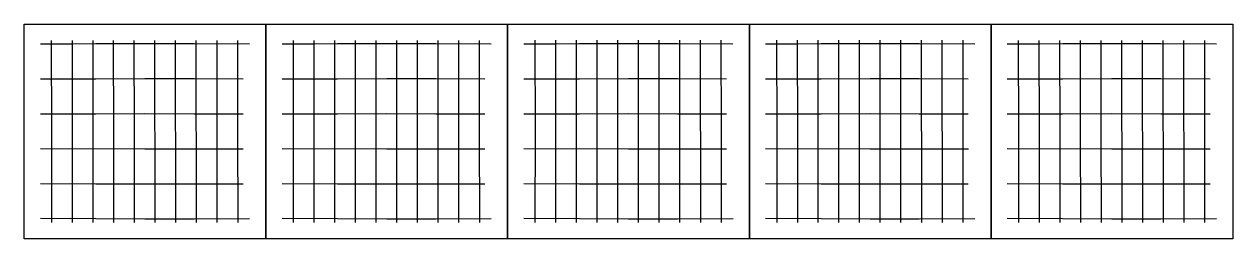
# Model space of a CAD drawing. Header units: millimetres. Extents: x -74 to 665, y -66 to 66.
import ezdxf

# ---------------------------------------------------------------- set-up
doc = ezdxf.new("R2010")
doc.units = ezdxf.units.MM

msp = doc.modelspace()

# ---------------------------------------------------------------- linework, layer by layer
for points in [[(73.93, -65.7), (-73.87, -65.7), (-73.87, 65.7), (73.93, 65.7)], [(221.72, -65.7), (73.93, -65.7), (73.93, 65.7), (221.72, 65.7)], [(369.52, -65.7), (221.72, -65.7), (221.72, 65.7), (369.52, 65.7)], [(517.31, -65.7), (369.52, -65.7), (369.52, 65.7), (517.31, 65.7)], [(665.11, -65.7), (517.31, -65.7), (517.31, 65.7), (665.11, 65.7)]]:
    msp.add_lwpolyline(points, close=True)
at = {"color": 1}
for points in [[(63.91, 53.45), (30, 53.64), (0, 53.67), (-30, 53.59), (-44.19, 53.51), (-63.87, 53.38)], [(-56.96, -55.7), (-56.94, 0), (-57.07, 55.7)], [(-44.33, -55.7), (-44.3, 0), (-44.39, 55.7)], [(-31.71, -55.7), (-31.71, 0), (-31.76, 55.7)], [(-19.1, -55.7), (-19.11, 0), (-19.15, 55.7)], [(-6.46, -55.7), (-6.48, 0), (-6.53, 55.7)], [(6.19, -55.7), (6.1, 55.7)], [(18.84, -55.7), (18.74, 55.7)], [(31.5, -55.7), (31.39, 55.7)], [(44.18, -55.7), (44.05, 55.7)], [(56.9, -55.7), (56.82, 0), (56.77, 55.7)], [(60, 32.04), (30, 32.14), (0, 32.22), (-30, 32.13), (-63.87, 32)], [(60, 10.64), (30, 10.69), (0, 10.73), (-30, 10.71), (-63.87, 10.65)], [(60.03, -10.77), (0, -10.73), (-63.87, -10.71)], [(60, -32.16), (0, -32.2), (-30, -32.14), (-63.87, -32.07)], [(63.93, -53.48), (30, -53.59), (0, -53.58), (-30, -53.46), (-63.87, -53.34)]]:
    msp.add_lwpolyline(points, dxfattribs=at)
for points in [[(211.71, 53.45), (177.8, 53.64), (147.8, 53.67), (117.8, 53.59), (103.61, 53.51), (83.88, 53.38)], [(90.84, -55.7), (90.86, 0), (90.73, 55.75)], [(103.47, -55.7), (103.5, 0), (103.41, 55.75)], [(116.09, -55.7), (116.09, 0), (116.04, 55.75)], [(128.7, -55.7), (128.69, 0), (128.65, 55.75)], [(141.34, -55.7), (141.31, 0), (141.27, 55.75)], [(153.98, -55.7), (153.89, 55.75)], [(166.63, -55.7), (166.54, 55.75)], [(179.29, -55.7), (179.18, 55.75)], [(191.97, -55.7), (191.85, 55.75)], [(204.69, -55.7), (204.62, 0), (204.56, 55.75)], [(359.5, 53.45), (325.59, 53.64), (295.59, 53.67), (265.59, 53.59), (251.4, 53.51), (231.62, 53.38)], [(238.63, -55.7), (238.66, 0), (238.52, 55.8)], [(251.26, -55.7), (251.29, 0), (251.2, 55.8)], [(263.88, -55.7), (263.88, 0), (263.83, 55.8)], [(276.49, -55.7), (276.48, 0), (276.44, 55.8)], [(289.13, -55.7), (289.11, 0), (289.06, 55.8)], [(301.78, -55.7), (301.69, 55.8)], [(314.43, -55.7), (314.33, 55.8)], [(327.09, -55.7), (326.98, 55.8)], [(339.77, -55.7), (339.64, 55.8)], [(352.49, -55.7), (352.41, 0), (352.36, 55.8)], [(507.3, 53.45), (473.39, 53.64), (443.39, 53.67), (413.39, 53.59), (399.2, 53.51), (379.37, 53.38)], [(386.43, -55.7), (386.45, 0), (386.32, 55.85)], [(399.06, -55.7), (399.09, 0), (399, 55.85)], [(411.68, -55.7), (411.68, 0), (411.63, 55.85)], [(424.29, -55.7), (424.28, 0), (424.24, 55.85)], [(436.93, -55.7), (436.9, 0), (436.86, 55.85)], [(449.58, -55.7), (449.48, 55.85)], [(462.22, -55.7), (462.13, 55.85)], [(474.89, -55.7), (474.77, 55.85)], [(487.56, -55.7), (487.44, 55.85)], [(500.29, -55.7), (500.21, 0), (500.15, 55.85)], [(207.8, 32.04), (177.8, 32.14), (147.8, 32.22), (117.8, 32.13), (83.88, 32)], [(355.59, 32.04), (325.59, 32.14), (295.59, 32.22), (265.59, 32.13), (231.62, 32)], [(503.39, 32.04), (473.39, 32.14), (443.39, 32.22), (413.39, 32.13), (379.37, 32)], [(207.8, 10.64), (177.8, 10.69), (147.8, 10.73), (117.8, 10.71), (83.88, 10.65)], [(355.59, 10.64), (325.59, 10.69), (295.59, 10.73), (265.59, 10.71), (231.62, 10.65)], [(503.39, 10.64), (473.39, 10.69), (443.39, 10.73), (413.39, 10.71), (379.37, 10.65)], [(207.83, -10.77), (147.8, -10.73), (83.88, -10.71)], [(355.63, -10.77), (295.59, -10.73), (231.62, -10.71)], [(503.42, -10.77), (443.39, -10.73), (379.37, -10.71)], [(207.8, -32.16), (147.8, -32.2), (117.8, -32.14), (83.88, -32.07)], [(355.59, -32.16), (295.59, -32.2), (265.59, -32.14), (231.62, -32.07)], [(503.39, -32.16), (443.39, -32.2), (413.39, -32.14), (379.37, -32.07)], [(211.72, -53.48), (177.79, -53.59), (147.8, -53.58), (117.8, -53.46), (83.88, -53.34)], [(359.52, -53.48), (325.59, -53.59), (295.59, -53.58), (265.59, -53.46), (231.62, -53.34)], [(507.31, -53.48), (473.39, -53.59), (443.39, -53.58), (413.39, -53.46), (379.37, -53.34)]]:
    msp.add_lwpolyline(points)
at = {"color": 3}
for points in [[(655.09, 53.45), (621.18, 53.64), (591.18, 53.67), (561.18, 53.59), (546.99, 53.51), (527.11, 53.38)], [(534.22, -55.7), (534.25, 0), (534.11, 55.7)], [(546.85, -55.7), (546.88, 0), (546.79, 55.7)], [(559.47, -55.7), (559.47, 0), (559.42, 55.7)], [(572.08, -55.7), (572.07, 0), (572.03, 55.7)], [(584.72, -55.7), (584.7, 0), (584.65, 55.7)], [(597.37, -55.7), (597.28, 55.7)], [(610.02, -55.7), (609.92, 55.7)], [(622.68, -55.7), (622.57, 55.7)], [(635.36, -55.7), (635.23, 55.7)], [(648.08, -55.7), (648, 0), (647.95, 55.7)], [(651.18, 32.04), (621.18, 32.14), (591.18, 32.22), (561.18, 32.13), (527.11, 32)], [(651.18, 10.64), (621.18, 10.69), (591.18, 10.73), (561.18, 10.71), (527.11, 10.65)], [(651.22, -10.77), (591.18, -10.73), (527.11, -10.71)], [(651.18, -32.16), (591.18, -32.2), (561.18, -32.14), (527.11, -32.07)], [(655.11, -53.48), (621.18, -53.59), (591.18, -53.58), (561.18, -53.46), (527.11, -53.34)]]:
    msp.add_lwpolyline(points, dxfattribs=at)

doc.saveas('drawing.dxf')
